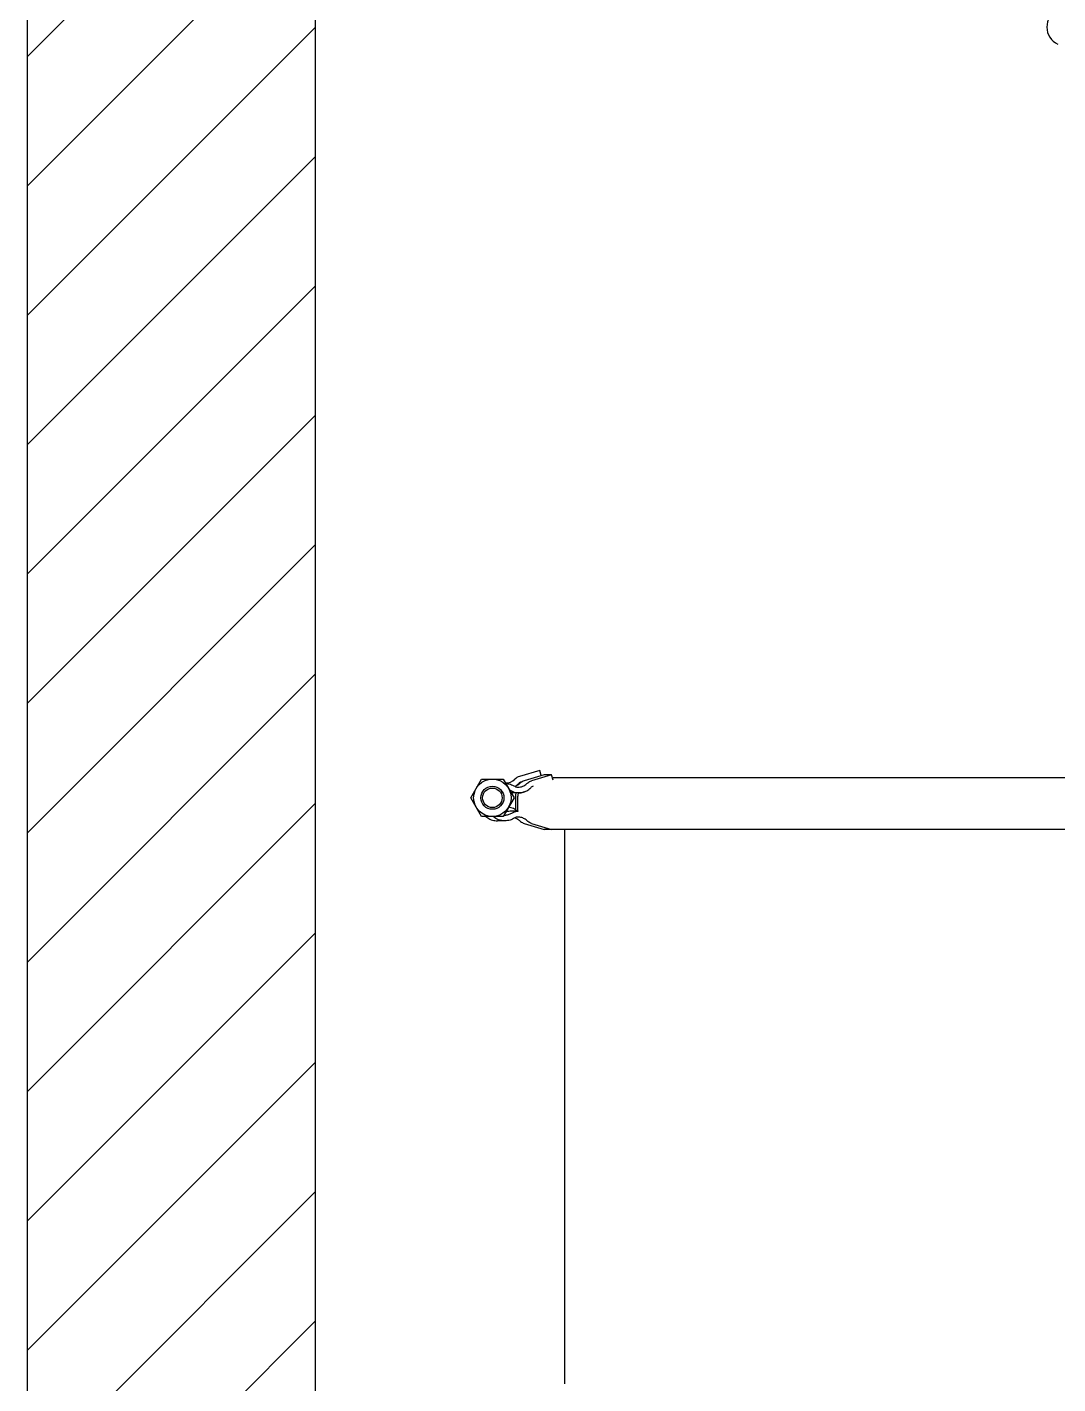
# Model space of a CAD drawing. Header units: millimetres. Extents: x 7589 to 12925, y 625 to 5429.
# Drawn here: x 11621.7 to 11979.5, y 3407.1 to 3877.9 of the extents above; entities that cross this region are included whole.
import ezdxf

# ---------------------------------------------------------------- set-up
doc = ezdxf.new("R2010")
doc.units = ezdxf.units.MM
doc.header["$LTSCALE"] = 307.34
doc.layers.get('0').update_dxf_attribs({"linetype": 'CONTINUOUS'})

msp = doc.modelspace()

# ---------------------------------------------------------------- hatches: boundary and pattern name
h = msp.add_hatch()
h.set_pattern_fill('ANSI31', color=256, scale=10)
h.set_pattern_definition([(45, (0, -569.788), (-22.45064, 22.45064), [])])
h.paths.add_polyline_path([(11621.66213, 2364.25215), (11621.66213, 4558.80358), (11721.66213, 4558.80358), (11721.66213, 2364.25215)])

# ---------------------------------------------------------------- linework, layer by layer
for p, q in [((11621.66213, 4778.80358), (11621.66213, 2364.25215)), ((11721.66213, 4558.80358), (11721.66213, 2364.25215))]:
    msp.add_line(p, q)
at = {"color": 0, "linetype": 'Continuous'}
for p, q in [((11775.65809, 3610.49194), (11779.41087, 3616.99194)), ((11775.65809, 3610.49194), (11779.41087, 3616.99194)), ((11779.41087, 3616.99194), (11786.91642, 3616.99194)), ((11779.41087, 3616.99194), (11786.91642, 3616.99194)), ((11786.91642, 3616.99194), (11790.6692, 3610.49194)), ((11786.91642, 3616.99194), (11790.6692, 3610.49194)), ((11799.58741, 3619.99624), (11792.56337, 3617.88893)), ((11799.58741, 3619.99624), (11792.56337, 3617.88893)), ((11801.13819, 3618.49624), (11794.22088, 3616.38892)), ((11801.13819, 3618.49624), (11794.22088, 3616.38892)), ((11803.66321, 3618.49626), (11796.7459, 3616.38894)), ((11803.66321, 3618.49626), (11796.7459, 3616.38894)), ((11800.12961, 3618.18898), (11799.58741, 3619.99624)), ((11800.12961, 3618.18898), (11799.58741, 3619.99624)), ((11803.66321, 3618.49626), (11801.13819, 3618.49624)), ((11803.66321, 3618.49626), (11801.13819, 3618.49624)), ((11804.2292, 3616.58061), (11803.66321, 3618.49626)), ((11804.2292, 3616.58061), (11803.66321, 3618.49626)), ((12453.74687, 3617.46186), (11804.2292, 3617.46186)), ((12453.74687, 3617.46186), (11804.2292, 3617.46186)), ((11792.08034, 3612.16154), (11789.70526, 3612.16153)), ((11792.08034, 3612.16154), (11789.70526, 3612.16153)), ((11792.07941, 3612.16154), (11791.82106, 3612.16694)), ((11792.07941, 3612.16154), (11791.82106, 3612.16694)), ((11791.90169, 3614.16526), (11792.07931, 3614.16154)), ((11791.90169, 3614.16526), (11792.07931, 3614.16154)), ((11793.51701, 3616.08696), (11793.13809, 3615.97328)), ((11793.51701, 3616.08696), (11793.13809, 3615.97328)), ((11779.41087, 3603.99194), (11775.65809, 3610.49194)), ((11779.41087, 3603.99194), (11775.65809, 3610.49194)), ((11790.6692, 3610.49194), (11786.91642, 3603.99194)), ((11790.6692, 3610.49194), (11786.91642, 3603.99194)), ((11791.16213, 3611.01202), (11791.16213, 3605.97186)), ((11791.16213, 3611.01202), (11791.16213, 3605.97186)), ((11791.98304, 3605.97186), (11791.98304, 3611.01202)), ((11791.98304, 3605.97186), (11791.98304, 3611.01202)), ((11786.91642, 3603.99194), (11779.41087, 3603.99194)), ((11786.91642, 3603.99194), (11779.41087, 3603.99194)), ((11787.48905, 3602.49196), (11784.96402, 3602.49194)), ((11787.48905, 3602.49196), (11784.96402, 3602.49194)), ((11789.55429, 3605.82235), (11789.29604, 3605.81696)), ((11789.55429, 3605.82235), (11789.29604, 3605.81696)), ((11792.08025, 3605.82237), (11789.55523, 3605.82235)), ((11792.08025, 3605.82237), (11789.55523, 3605.82235)), ((11791.82106, 3605.81698), (11792.07932, 3605.82237)), ((11791.82106, 3605.81698), (11792.07932, 3605.82237)), ((11792.07924, 3603.82237), (11791.90169, 3603.81866)), ((11792.07924, 3603.82237), (11791.90169, 3603.81866)), ((11794.22088, 3601.59496), (11801.13819, 3599.48764)), ((11794.22088, 3601.59496), (11801.13819, 3599.48764)), ((11796.7459, 3601.59497), (11803.66322, 3599.48766)), ((11796.7459, 3601.59497), (11803.66322, 3599.48766)), ((11803.66322, 3599.48766), (11801.13819, 3599.48764)), ((11803.66322, 3599.48766), (11801.13819, 3599.48764)), ((12453.74687, 3599.52202), (11803.66322, 3599.52202)), ((12453.74687, 3599.52202), (11803.66322, 3599.52202)), ((11808.16213, 3599.52202), (11808.16213, 3447.10144))]:
    msp.add_line(p, q, dxfattribs=at)
at = {"color": 0}
msp.add_line((11808.16213, 3447.10144), (11808.16213, 3407.10144), dxfattribs=at)
at = {"color": 0, "linetype": 'Continuous'}
for radius in [6.5, 6.5, 4, 4, 3.4, 3.4]:
    msp.add_circle((11783.16364, 3610.49194), radius, dxfattribs=at)
for centre, radius, start, end in [((11982.13548, 3877.94849), 6.5, 114.3563913, 245.6436087), ((11787.82578, 3620.09153), 4.43, 268.1383808, 314.2941481), ((11787.82578, 3620.09153), 4.43, 268.1383808, 314.2941481), ((11793.71281, 3614.05764), 4, 106.7, 134.2941481), ((11793.71281, 3614.05764), 4, 106.7, 134.2941481), ((11787.47144, 3609.07846), 4.41685, 57.1422571, 67.9733102), ((11787.47144, 3609.07846), 4.41685, 57.1422571, 67.9733102), ((11787.82578, 3620.09153), 6.43, 298.9796861, 314.2941481), ((11787.82578, 3620.09153), 6.43, 298.9796861, 314.2941481), ((11795.16213, 3611.01202), 4, 163.2150279, 180), ((11795.16213, 3611.01202), 4, 163.2150279, 180), ((11796.01966, 3611.0078), 4.03661, 163.5229309, 179.9401152), ((11796.01966, 3611.0078), 4.03661, 163.5229309, 179.9401152), ((11792.07998, 3618.40642), 6.24487, 269.9947338, 275.5060395), ((11793.71281, 3614.05764), 2, 106.7, 134.2941481), ((11793.71281, 3614.05764), 2, 106.7, 134.2941481), ((11792.07854, 3618.41113), 6.24969, 275.5150151, 283.3945873), ((11792.07292, 3618.43024), 6.26959, 283.4040973, 291.2661064), ((11792.04451, 3618.48736), 6.33312, 291.3182338, 306.9193889), ((11792.04451, 3618.48736), 6.33312, 291.3182338, 306.9193889), ((11792.0212, 3618.5126), 6.36731, 306.9506197, 314.7314224), ((11792.0212, 3618.5126), 6.36731, 306.9506197, 314.7314224), ((11787.82578, 3600.89236), 6.43, 50.2215725, 81.3412835), ((11787.82578, 3600.89236), 6.43, 50.2215725, 81.3412835), ((11785.00985, 3608.89574), 6.41516, 229.9338082, 237.1277423), ((11785.00985, 3608.89574), 6.41516, 229.9338082, 237.1277423), ((11787.48899, 3608.8588), 4.36683, 266.356904, 270.0004766), ((11787.48899, 3608.8588), 4.36683, 266.356904, 270.0004766), ((11795.16213, 3605.97186), 4, 180, 181.943742), ((11795.16213, 3605.97186), 4, 180, 181.943742), ((11795.94729, 3605.97201), 3.96425, 180.0021322, 182.3406471), ((11795.94729, 3605.97201), 3.96425, 180.0021322, 182.3406471), ((11792.03969, 3599.44662), 4.38683, 45.2708232, 54.605712), ((11792.03969, 3599.44662), 4.38683, 45.2708232, 54.605712)]:
    msp.add_arc(centre, radius, start, end, dxfattribs=at)
for points, knots in [([(11794.22088, 3616.38892), (11793.76817, 3616.25101), (11793.19014, 3615.95058), (11792.7149, 3615.53262), (11792.60193, 3615.42069)], [0, 0, 0, 0, 0.748478584, 1, 1, 1, 1]), ([(11794.22088, 3616.38892), (11793.76817, 3616.25101), (11793.19014, 3615.95058), (11792.7149, 3615.53262), (11792.60193, 3615.42069)], [0, 0, 0, 0, 0.748478584, 1, 1, 1, 1]), ([(11795.12695, 3615.42071), (11795.23992, 3615.53264), (11795.71516, 3615.9506), (11796.29319, 3616.25103), (11796.7459, 3616.38894)], [0, 0, 0, 0, 0.251521416, 1, 1, 1, 1]), ([(11795.12695, 3615.42071), (11795.23992, 3615.53264), (11795.71516, 3615.9506), (11796.29319, 3616.25103), (11796.7459, 3616.38894)], [0, 0, 0, 0, 0.251521416, 1, 1, 1, 1]), ([(11787.79252, 3615.48464), (11788.34449, 3615.45804), (11789.44749, 3615.25784), (11790.45982, 3614.77671), (11790.92507, 3614.47614)], [0, 0, 0, 0, 0.499418192, 1, 1, 1, 1]), ([(11787.79252, 3615.48464), (11788.34449, 3615.45804), (11789.44749, 3615.25784), (11790.45982, 3614.77671), (11790.92507, 3614.47614)], [0, 0, 0, 0, 0.499418192, 1, 1, 1, 1]), ([(11791.82106, 3612.16694), (11791.47707, 3612.18125), (11790.78905, 3612.3026), (11790.15767, 3612.60145), (11789.86782, 3612.7887)], [0, 0, 0, 0, 0.499425284, 1, 1, 1, 1]), ([(11791.82106, 3612.16694), (11791.47707, 3612.18125), (11790.78905, 3612.3026), (11790.15767, 3612.60145), (11789.86782, 3612.7887)], [0, 0, 0, 0, 0.499425284, 1, 1, 1, 1]), ([(11792.60193, 3615.42069), (11792.48982, 3615.30962), (11792.02034, 3614.89169), (11791.45911, 3614.57723), (11791.0168, 3614.41752)], [0, 0, 0, 0, 0.251263361, 1, 1, 1, 1]), ([(11792.60193, 3615.42069), (11792.48982, 3615.30962), (11792.02034, 3614.89169), (11791.45911, 3614.57723), (11791.0168, 3614.41752)], [0, 0, 0, 0, 0.251263361, 1, 1, 1, 1]), ([(11792.07931, 3614.16155), (11792.63843, 3614.16147), (11793.77001, 3614.38467), (11794.72815, 3615.02562), (11795.12695, 3615.42071)], [0, 0, 0, 0, 0.499000089, 1, 1, 1, 1]), ([(11792.07931, 3614.16155), (11792.63843, 3614.16147), (11793.77001, 3614.38467), (11794.72815, 3615.02562), (11795.12695, 3615.42071)], [0, 0, 0, 0, 0.499000089, 1, 1, 1, 1]), ([(11781.5279, 3603.50776), (11782.03532, 3603.17996), (11783.14823, 3602.66696), (11784.36134, 3602.49194), (11784.96402, 3602.49194)], [0, 0, 0, 0, 0.500582012, 1, 1, 1, 1]), ([(11781.5279, 3603.50776), (11782.03532, 3603.17996), (11783.14823, 3602.66696), (11784.36134, 3602.49194), (11784.96402, 3602.49194)], [0, 0, 0, 0, 0.500582012, 1, 1, 1, 1]), ([(11787.48938, 3602.49197), (11786.7558, 3602.49191), (11785.27466, 3602.75279), (11783.97496, 3603.50841), (11783.41116, 3603.98156)], [0, 0, 0, 0, 0.4991657, 1, 1, 1, 1]), ([(11787.48938, 3602.49197), (11786.7558, 3602.49191), (11785.27466, 3602.75279), (11783.97496, 3603.50841), (11783.41116, 3603.98156)], [0, 0, 0, 0, 0.4991657, 1, 1, 1, 1]), ([(11787.48903, 3604.49197), (11787.90626, 3604.49197), (11788.74608, 3604.61314), (11789.51654, 3604.96828), (11789.86782, 3605.19522)], [0, 0, 0, 0, 0.499409697, 1, 1, 1, 1]), ([(11787.48903, 3604.49197), (11787.90626, 3604.49197), (11788.74608, 3604.61314), (11789.51654, 3604.96828), (11789.86782, 3605.19522)], [0, 0, 0, 0, 0.499409697, 1, 1, 1, 1]), ([(11790.92507, 3603.50778), (11790.41772, 3603.18001), (11789.30495, 3602.66705), (11788.09199, 3602.49202), (11787.48938, 3602.49197)], [0, 0, 0, 0, 0.500585243, 1, 1, 1, 1]), ([(11790.92507, 3603.50778), (11790.41772, 3603.18001), (11789.30495, 3602.66705), (11788.09199, 3602.49202), (11787.48938, 3602.49197)], [0, 0, 0, 0, 0.500585243, 1, 1, 1, 1]), ([(11789.86782, 3605.19522), (11790.15767, 3605.38247), (11790.78905, 3605.68132), (11791.47707, 3605.80267), (11791.82106, 3605.81698)], [0, 0, 0, 0, 0.500574693, 1, 1, 1, 1]), ([(11789.86782, 3605.19522), (11790.15767, 3605.38247), (11790.78905, 3605.68132), (11791.47707, 3605.80267), (11791.82106, 3605.81698)], [0, 0, 0, 0, 0.500574693, 1, 1, 1, 1]), ([(11791.01676, 3603.56637), (11791.45908, 3603.40666), (11792.02033, 3603.0922), (11792.48982, 3602.67426), (11792.60193, 3602.56319)], [0, 0, 0, 0, 0.748736586, 1, 1, 1, 1]), ([(11791.01676, 3603.56637), (11791.45908, 3603.40666), (11792.02033, 3603.0922), (11792.48982, 3602.67426), (11792.60193, 3602.56319)], [0, 0, 0, 0, 0.748736586, 1, 1, 1, 1]), ([(11794.58054, 3603.0227), (11794.21894, 3603.27951), (11793.41295, 3603.68405), (11792.52162, 3603.82244), (11792.07924, 3603.82236)], [0, 0, 0, 0, 0.500646311, 1, 1, 1, 1]), ([(11794.58054, 3603.0227), (11794.21894, 3603.27951), (11793.41295, 3603.68405), (11792.52162, 3603.82244), (11792.07924, 3603.82236)], [0, 0, 0, 0, 0.500646311, 1, 1, 1, 1]), ([(11792.60193, 3602.56319), (11792.7149, 3602.45126), (11793.19015, 3602.0333), (11793.76817, 3601.73287), (11794.22088, 3601.59496)], [0, 0, 0, 0, 0.251521424, 1, 1, 1, 1]), ([(11792.60193, 3602.56319), (11792.7149, 3602.45126), (11793.19015, 3602.0333), (11793.76817, 3601.73287), (11794.22088, 3601.59496)], [0, 0, 0, 0, 0.251521424, 1, 1, 1, 1]), ([(11796.7459, 3601.59497), (11796.29319, 3601.73289), (11795.71517, 3602.03331), (11795.23993, 3602.45128), (11795.12695, 3602.56321)], [0, 0, 0, 0, 0.748478577, 1, 1, 1, 1]), ([(11796.7459, 3601.59497), (11796.29319, 3601.73289), (11795.71517, 3602.03331), (11795.23993, 3602.45128), (11795.12695, 3602.56321)], [0, 0, 0, 0, 0.748478577, 1, 1, 1, 1])]:
    msp.add_open_spline(points, degree=3, knots=knots, dxfattribs=at)
for points in [[(11790.92507, 3614.47614), (11791.21204, 3614.29076), (11791.56035, 3614.17946), (11791.90169, 3614.16526)], [(11790.92507, 3614.47614), (11791.21204, 3614.29076), (11791.56035, 3614.17946), (11791.90169, 3614.16526)], [(11794.3469, 3612.58758), (11793.63022, 3612.30861), (11792.84846, 3612.16147), (11792.07941, 3612.16155)], [(11797.31188, 3614.4733), (11797.01113, 3614.38168), (11796.72576, 3614.21045), (11796.50241, 3613.98918)], [(11797.31188, 3614.4733), (11797.01113, 3614.38168), (11796.72576, 3614.21045), (11796.50241, 3613.98918)], [(11789.29604, 3605.81696), (11788.75482, 3605.79445), (11788.20724, 3605.653), (11787.72239, 3605.41146)], [(11789.29604, 3605.81696), (11788.75482, 3605.79445), (11788.20724, 3605.653), (11787.72239, 3605.41146)], [(11791.90169, 3603.81866), (11791.56035, 3603.80446), (11791.21204, 3603.69316), (11790.92507, 3603.50778)], [(11791.90169, 3603.81866), (11791.56035, 3603.80446), (11791.21204, 3603.69316), (11790.92507, 3603.50778)]]:
    msp.add_open_spline(points, degree=3, dxfattribs=at)

doc.saveas('drawing.dxf')
